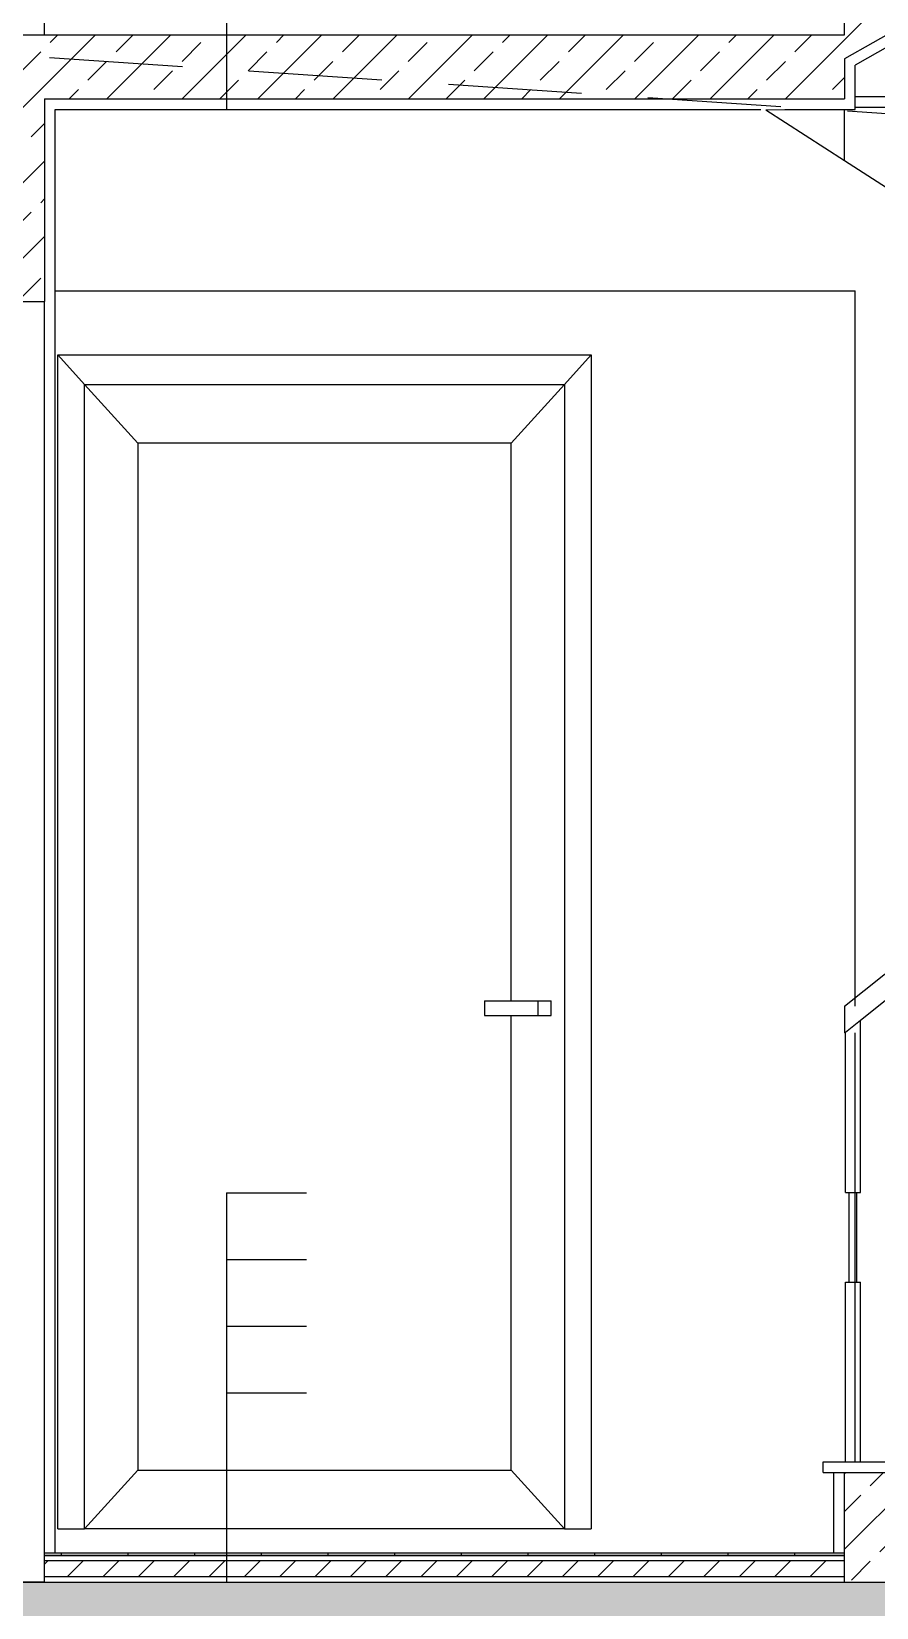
# Model space of a CAD drawing. Header units: metres. Extents: x -220 to 294, y -29 to 18.
# Drawn here: x 30.194 to 31.779, y -7.847 to -4.894 of the extents above; entities that cross this region are included whole.
import ezdxf

# ---------------------------------------------------------------- set-up
doc = ezdxf.new("R2010")
doc.units = ezdxf.units.M
doc.header["$MEASUREMENT"] = 0
doc.linetypes.add('DASHED2', pattern=[0.375, 0.25, -0.125])
doc.linetypes.add('DASHED4', pattern=[0.1875, 0.125, -0.0625])
for name, color, linetype in [('Cizgi', 7, 'Continuous'), ('Rota', 7, 'Continuous'), ('Standart', 7, 'Continuous'), ('Tarama', 7, 'Continuous')]:
    doc.layers.add(name, color=color, linetype=linetype)

msp = doc.modelspace()

# ---------------------------------------------------------------- hatches: boundary and pattern name
at = {"layer": 'Tarama', "linetype": 'Continuous', "lineweight": -3}
h = msp.add_hatch(dxfattribs=at)
h.set_pattern_fill('ANSI33', color=58, scale=0.4, style=0)
h.paths.add_polyline_path([(34.0686, -3.8027), (33.4281, -3.9415), (33.4218, -4.0275), (33.3989, -4.0351), (33.0452, -4.1121), (33.0415, -4.2012), (32.7797, -4.2826), (31.9839, -4.7944), (31.7186, -4.945), (31.7186, -4.6944), (31.9839, -4.6944), (31.9839, -4.5238), (32.2492, -4.5238), (32.2492, -4.3532), (32.5144, -4.3532), (32.5144, -4.1826), (32.7797, -4.1826), (32.7797, -4.0121), (33.0452, -4.0121), (33.0452, -3.8415), (33.4281, -3.8415), (33.4281, -3.6709), (34.0686, -3.6709)])
h = msp.add_hatch(dxfattribs=at)
h.set_pattern_fill('ANSI33', color=58, scale=0.4, style=0)
h.paths.add_polyline_path([(30.2186, -5.4), (29.9686, -5.4), (29.9686, -4.9), (30.2186, -4.9)])
h = msp.add_hatch(dxfattribs=at)
h.set_pattern_fill('DOTS', color=58, scale=0.8, style=0)
h.paths.add_polyline_path([(31.7186, -4.9), (30.2186, -4.9), (30.2186, -4.89), (31.7186, -4.89)])
h = msp.add_hatch(dxfattribs=at)
h.set_pattern_fill('ANSI33', color=58, scale=0.4, style=0)
h.paths.add_polyline_path([(31.7186, -5.02), (30.2186, -5.02), (30.2186, -4.9), (31.7186, -4.9)])
h = msp.add_hatch(dxfattribs=at)
h.set_pattern_fill('ANSI33', color=58, scale=0.4, style=0)
h.paths.add_polyline_path([(34.0686, -6.7027), (33.4281, -6.8415), (33.4218, -6.9275), (33.3989, -6.9351), (33.0452, -7.0121), (33.0415, -7.1012), (32.7797, -7.1826), (31.9839, -7.6944), (31.7186, -7.845), (31.7186, -7.5944), (31.9839, -7.5944), (31.9839, -7.4238), (32.2492, -7.4238), (32.2492, -7.2532), (32.5144, -7.2532), (32.5144, -7.0826), (32.7797, -7.0826), (32.7797, -6.9121), (33.0452, -6.9121), (33.0452, -6.7415), (33.4281, -6.7415), (33.4281, -6.5709), (34.0686, -6.5709)])
h = msp.add_hatch(dxfattribs=at)
h.set_pattern_fill('NET', color=163, style=0)
h.paths.add_polyline_path([(31.7186, -7.75), (30.2186, -7.75), (30.2186, -7.745), (31.7186, -7.745)])
h = msp.add_hatch(dxfattribs=at)
h.set_pattern_fill('DOTS', color=58, scale=0.8, style=0)
h.paths.add_polyline_path([(31.7186, -7.76), (30.2186, -7.76), (30.2186, -7.75), (31.7186, -7.75)])
h = msp.add_hatch(dxfattribs=at)
h.set_pattern_fill('SACNCR', color=58, scale=0.5, style=0)
h.paths.add_polyline_path([(31.7186, -7.79), (30.2186, -7.79), (30.2186, -7.76), (31.7186, -7.76)])
h = msp.add_hatch(dxfattribs=at)
h.set_pattern_fill('DOTS', color=58, scale=0.8, style=0)
h.paths.add_polyline_path([(31.7186, -7.8), (30.2186, -7.8), (30.2186, -7.79), (31.7186, -7.79)])
h = msp.add_hatch(dxfattribs=at)
h.set_pattern_fill('ANSI33', color=58, scale=0.4, style=0)
h.paths.add_polyline_path([(25.0186, -7.8), (25.0186, -8.5), (34.7186, -8.5), (34.7186, -8.2), (34.7186, -7.8)])

# ---------------------------------------------------------------- linework, layer by layer
at = {"layer": 'Cizgi', "color": 7, "linetype": 'Continuous', "lineweight": -3}
for points in [[(31.9839, -4.7944), (31.7186, -4.945)], [(31.7186, -4.9), (31.7186, -4.845)], [(30.0686, -4.9), (30.2186, -4.9)], [(30.2186, -4.9), (31.7186, -4.9)], [(31.7186, -4.945), (31.7186, -5.02)], [(30.2186, -5.02), (31.268, -5.02)], [(30.2186, -5.02), (30.2186, -5.4)], [(31.268, -5.02), (31.7186, -5.02)], [(30.0686, -5.4), (30.2186, -5.4)], [(31.7186, -7.5944), (31.9839, -7.5944)], [(31.7186, -7.745), (31.7186, -7.5944)], [(31.7186, -7.8), (31.7186, -7.745)]]:
    msp.add_lwpolyline(points, dxfattribs=at)
at = {"layer": 'Cizgi', "color": 241, "linetype": 'Continuous', "lineweight": -3}
for points in [[(31.9943, -4.8115), (31.7386, -4.9566)], [(31.7386, -5.0156), (31.7386, -4.9566)], [(31.7386, -5.0356), (31.7386, -5.0156)], [(30.2386, -5.04), (31.5619, -5.04)], [(30.2386, -7.745), (30.2386, -5.04)], [(31.571, -5.0406), (31.6064, -5.04)], [(31.6064, -5.04), (31.7186, -5.04)], [(31.7186, -5.04), (31.7386, -5.04)], [(31.7386, -5.04), (31.7386, -5.0356)]]:
    msp.add_lwpolyline(points, dxfattribs=at)
at = {"layer": 'Cizgi', "color": 166, "linetype": 'Continuous', "lineweight": -3}
for points in [[(30.2186, -4.9), (30.2186, -4.845)], [(30.2186, -7.745), (30.2186, -5.4)], [(30.2186, -7.8), (30.2186, -7.745)], [(30.2186, -7.8), (30.0686, -7.8)]]:
    msp.add_lwpolyline(points, dxfattribs=at)
at = {"layer": 'Cizgi', "color": 98, "linetype": 'Continuous', "lineweight": -3}
for points in [[(31.7386, -5.0156), (32.0239, -5.0156)], [(31.571, -5.0406), (31.7186, -5.1356)], [(31.7186, -5.0475), (31.7186, -5.04)], [(31.7186, -5.0507), (31.7186, -5.0475)], [(31.7386, -5.0356), (31.9839, -5.0356)], [(31.7186, -5.1356), (31.7186, -5.0507)], [(31.7186, -5.1356), (32.7797, -5.8179)], [(30.2436, -7.7), (30.2436, -5.5)], [(30.2436, -5.5), (30.2936, -5.555)], [(30.2436, -5.5), (31.2436, -5.5)], [(31.2436, -5.5), (31.1936, -5.555)], [(31.2436, -5.5), (31.2436, -7.7)], [(30.2936, -7.7), (30.2936, -5.555)], [(30.2936, -5.555), (30.3936, -5.665)], [(30.2936, -5.555), (31.1936, -5.555)], [(31.1936, -5.555), (31.0936, -5.665)], [(31.1936, -5.555), (31.1936, -7.7)], [(31.0936, -5.665), (30.3936, -5.665)], [(30.3936, -5.665), (30.3936, -7.59)], [(31.0936, -6.71), (31.0936, -5.665)], [(31.7186, -6.72), (32.782, -5.8741)], [(31.7484, -6.7463), (32.0878, -6.4763)], [(31.0436, -6.71), (31.0936, -6.71)], [(31.0436, -6.71), (31.0436, -6.7375)], [(31.0936, -6.71), (31.1436, -6.71)], [(31.1436, -6.71), (31.1436, -6.7375)], [(31.1436, -6.71), (31.1686, -6.71)], [(31.1686, -6.7375), (31.1686, -6.71)], [(31.7186, -6.72), (31.7186, -6.77)], [(31.0436, -6.7375), (31.0936, -6.7375)], [(31.0936, -7.59), (31.0936, -6.7375)], [(31.0936, -6.7375), (31.1436, -6.7375)], [(31.1436, -6.7375), (31.1686, -6.7375)], [(31.7202, -6.7688), (31.7484, -6.7463)], [(31.7484, -7.0693), (31.7484, -6.7463)], [(31.7186, -6.77), (31.7202, -6.7688)], [(31.7202, -7.0693), (31.7202, -6.7688)], [(31.7202, -7.0693), (31.7272, -7.0693)], [(31.7272, -7.2377), (31.7272, -7.0693)], [(31.7272, -7.0693), (31.7414, -7.0693)], [(31.7414, -7.2377), (31.7414, -7.0693)], [(31.7414, -7.0693), (31.7484, -7.0693)], [(31.7202, -7.5744), (31.7202, -7.2377)], [(31.7202, -7.2377), (31.7272, -7.2377)], [(31.7272, -7.2377), (31.7414, -7.2377)], [(31.7414, -7.2377), (31.7484, -7.2377)], [(31.7484, -7.5744), (31.7484, -7.2377)], [(30.2936, -7.7), (30.3936, -7.59)], [(30.3936, -7.59), (31.0936, -7.59)], [(31.0936, -7.59), (31.1936, -7.7)], [(30.2436, -7.7), (30.2936, -7.7)], [(31.1936, -7.7), (30.2936, -7.7)], [(31.1936, -7.7), (31.2436, -7.7)]]:
    msp.add_lwpolyline(points, dxfattribs=at)
at = {"layer": 'Cizgi', "color": 118, "linetype": 'Continuous', "lineweight": -3}
for points in [[(30.2386, -5.38), (31.7386, -5.38)], [(31.7386, -6.72), (31.7386, -5.38)], [(31.7386, -7.5744), (31.7386, -6.77)]]:
    msp.add_lwpolyline(points, dxfattribs=at)
at = {"layer": 'Cizgi', "color": 59, "linetype": 'Continuous', "lineweight": -3}
for points in [[(31.6786, -7.5944), (31.6786, -7.5744)], [(31.6786, -7.5744), (31.7202, -7.5744)], [(31.7202, -7.5744), (31.7484, -7.5744)], [(31.7484, -7.5744), (31.9639, -7.5744)], [(31.6786, -7.5944), (31.6986, -7.5944)], [(31.6986, -7.745), (31.6986, -7.5944)], [(31.6986, -7.5944), (31.7186, -7.5944)], [(30.2186, -7.745), (30.2386, -7.745)], [(30.2386, -7.745), (31.6986, -7.745)], [(31.6986, -7.745), (31.7186, -7.745)], [(30.2186, -7.8), (31.3686, -7.8)], [(31.3686, -7.8), (31.7186, -7.8)]]:
    msp.add_lwpolyline(points, dxfattribs=at)
at = {"layer": 'Cizgi', "color": 38, "linetype": 'Continuous', "lineweight": -3}
for points in [[(31.7186, -7.75), (30.2186, -7.75)], [(31.7186, -7.76), (30.2186, -7.76)], [(31.7186, -7.79), (30.2186, -7.79)]]:
    msp.add_lwpolyline(points, dxfattribs=at)
at = {"layer": 'Cizgi', "color": 73, "linetype": 'DASHED4', "lineweight": -3}
msp.add_lwpolyline([(25.4686, -7.8), (34.2686, -7.8)], dxfattribs=at)
at = {"layer": 'Rota', "color": 95, "linetype": 'DASHED2', "lineweight": -3}
msp.add_lwpolyline([(34.2186, -5.21), (25.5186, -4.6286)], dxfattribs=at)
at = {"layer": 'Rota', "color": 7, "linetype": 'Continuous', "lineweight": -3}
msp.add_lwpolyline([(25.0186, -7.8), (34.7186, -7.8)], dxfattribs=at)
at = {"layer": 'Standart', "color": 58, "linetype": 'Continuous', "lineweight": -3}
for points in [[(30.5596, -3.92), (30.5596, -5.04)], [(30.5596, -7.07), (30.5596, -7.8)], [(30.5596, -7.07), (30.7096, -7.07)], [(30.5596, -7.195), (30.7096, -7.195)], [(30.5596, -7.32), (30.7096, -7.32)], [(30.5596, -7.445), (30.7096, -7.445)]]:
    msp.add_lwpolyline(points, dxfattribs=at)

doc.saveas('drawing.dxf')
